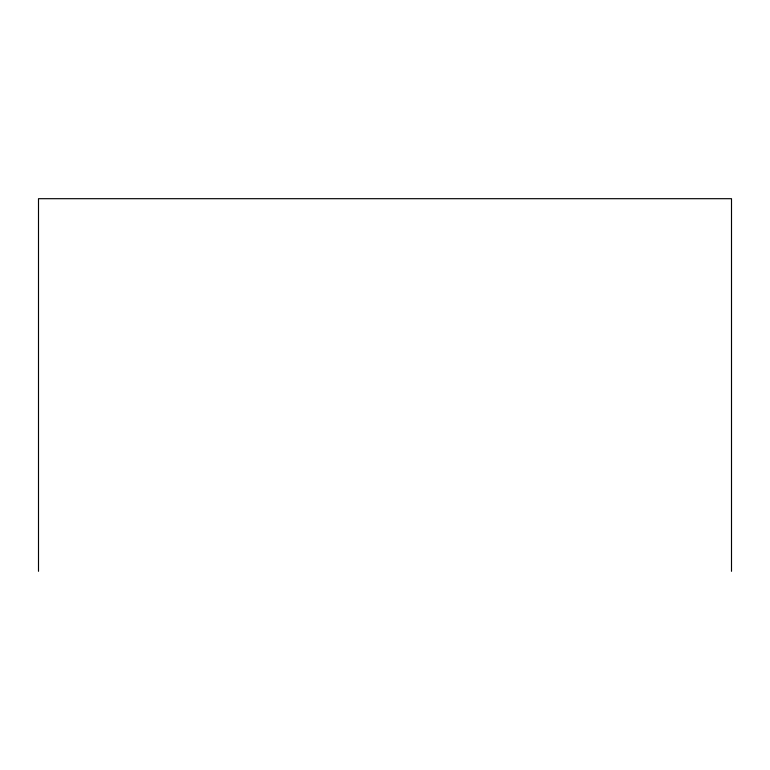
<?xml version="1.0" encoding="UTF-8"?>
<svg xmlns="http://www.w3.org/2000/svg" width="770" height="770" viewBox="0 0 770 770"><rect width="100%" height="100%" fill="white"/><g stroke="black" fill="none" stroke-linecap="round" stroke-linejoin="round"><path stroke-width="1.16" d="M731.5 571.311L731.5 198.689L38.5 198.689L38.5 571.311"/></g></svg>
